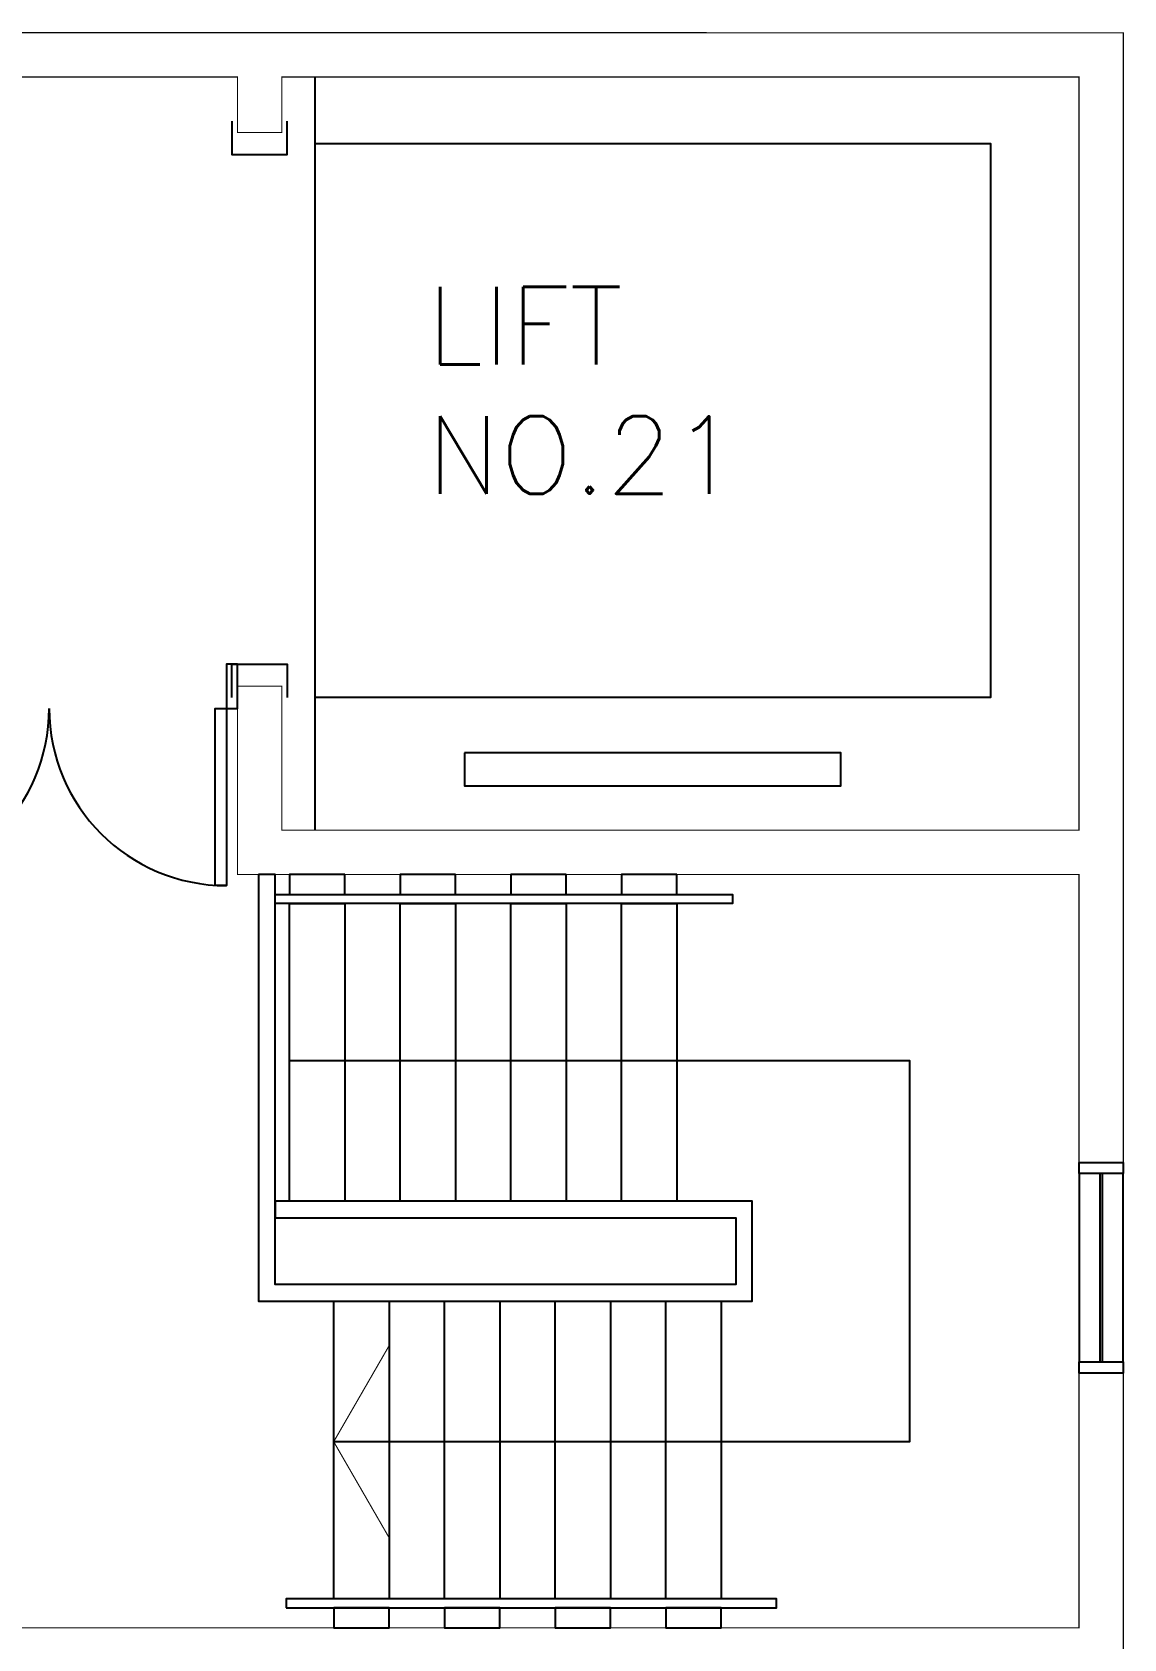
# Model space of a CAD drawing. Header units: millimetres. Extents: x -68474 to 336725, y -113450 to 40976.
# Drawn here: x 131623 to 136553, y -80000 to -72747 of the extents above; entities that cross this region are included whole.
import ezdxf

# ---------------------------------------------------------------- set-up
doc = ezdxf.new("R2010")
doc.units = ezdxf.units.MM
doc.header["$LTSCALE"] = 900
for name, color, linetype in [('s5152a$0$11', 7, 'Continuous'), ('s5152a$0$23', 7, 'Continuous'), ('s5152a$0$25', 7, 'Continuous'), ('s5152a$0$30', 7, 'Continuous'), ('s5152a$0$42', 7, 'Continuous'), ('s5152a$0$ROOM-NO', 4, 'Continuous')]:
    doc.layers.add(name, color=color, linetype=linetype)
doc.styles.add('s5152a$0$STANDARD', font='SIMPLEX')

# ---------------------------------------------------------------- blocks, each defined once
blk = doc.blocks.new('s5152a$0$D1700A')
at = {"layer": 's5152a$0$30', "color": 14, "linetype": 'Continuous'}
for points in [[(0, 0), (0.05, 0), (0.05, 1), (0.1, 1), (0.1, 0.2), (0, 0.2), (0, 0)], [(1.7, 0), (1.65, 0), (1.65, 1), (1.6, 1), (1.6, 0.2), (1.7, 0.2), (1.7, 0)]]:
    blk.add_lwpolyline(points, dxfattribs=at)
for centre, start, end in [((0.05, 0.2), 0, 90), ((1.650003, 0.2), 90, 180)]:
    blk.add_arc(centre, 0.800001, start, end, dxfattribs=at)

msp = doc.modelspace()

# ---------------------------------------------------------------- linework, layer by layer
at = {"layer": 's5152a$0$11', "color": 14, "linetype": 'Continuous', "const_width": 5}
msp.add_lwpolyline([(129750, -72749.8), (136550.2, -72750), (136550.2, -77850), (136350.2, -77850), (136350.2, -76550), (132550.2, -76550), (132550.2, -75699.8), (132750.2, -75699.8), (132750.2, -76350), (136350.2, -76350), (136350.2, -72950), (132750.2, -72950), (132750.2, -73200), (132550.2, -73200), (132550.2, -72950), (129750.2, -72949.8), (129750, -72749.8)], dxfattribs=at)
at = {"layer": 's5152a$0$11', "color": 3, "linetype": 'Continuous', "const_width": 5}
msp.add_lwpolyline([(129750.2, -75749.8), (129750.2, -75550), (130850.2, -75549.8), (130850.2, -79950), (136350, -79950), (136350, -78799.9), (136550.2, -78799.9), (136550.2, -82949.9), (136350, -82949.9), (136350, -80150), (130850.2, -80150), (130850.2, -80475), (130650.2, -80475), (130650.2, -80150), (129750, -80150), (129750, -79950), (130650.2, -79950), (130650.2, -75749.8)], close=True, dxfattribs=at)
at = {"layer": 's5152a$0$23', "color": 10, "linetype": 'Continuous'}
for points in [[(136550.2, -77899.9), (136350.2, -77899.9), (136350.2, -77850), (136550.2, -77850)], [(136445.2, -77899.9), (136350.2, -77899.9), (136350.2, -78750), (136445.2, -78750)], [(136550.2, -77899.9), (136455.2, -77899.9), (136455.2, -78750), (136550.2, -78750)], [(136550.2, -78799.9), (136350.2, -78799.9), (136350.2, -78750), (136550.2, -78750)]]:
    msp.add_lwpolyline(points, close=True, dxfattribs=at)
at = {"layer": 's5152a$0$25', "color": 10, "linetype": 'Continuous'}
for points in [[(132644.8, -76550), (132644.8, -78475), (134874.8, -78475), (134874.8, -78025), (132719.8, -78025), (132719.8, -78100), (134799.8, -78100), (134799.8, -78400), (132719.8, -78400), (132719.8, -76550)], [(133034.8, -76550), (132784.8, -76550), (132784.8, -76640), (133034.8, -76640)], [(133534.8, -76550), (133284.8, -76550), (133284.8, -76640), (133534.8, -76640)], [(134034.8, -76550), (133784.8, -76550), (133784.8, -76640), (134034.8, -76640)], [(134534.8, -76550), (134284.8, -76550), (134284.8, -76640), (134534.8, -76640)], [(133034.8, -78025), (132784.8, -78025), (132784.8, -76680), (133034.8, -76680)], [(133534.8, -78025), (133284.8, -78025), (133284.8, -76680), (133534.8, -76680)], [(134034.8, -78025), (133784.8, -78025), (133784.8, -76680), (134034.8, -76680)], [(134534.8, -78025), (134284.8, -78025), (134284.8, -76680), (134534.8, -76680)], [(133234.8, -79820), (132984.8, -79820), (132984.8, -78475), (133234.8, -78475)], [(133734.8, -79820), (133484.8, -79820), (133484.8, -78475), (133734.8, -78475)], [(134234.8, -79820), (133984.8, -79820), (133984.8, -78475), (134234.8, -78475)], [(134734.8, -79820), (134484.8, -79820), (134484.8, -78475), (134734.8, -78475)], [(132769.8, -79860), (134984.8, -79860), (134984.8, -79820), (132769.8, -79820)], [(133234.8, -79860), (132984.8, -79860), (132984.8, -79950), (133234.8, -79950)], [(133734.8, -79860), (133484.8, -79860), (133484.8, -79950), (133734.8, -79950)], [(134234.8, -79860), (133984.8, -79860), (133984.8, -79950), (134234.8, -79950)], [(134734.8, -79860), (134484.8, -79860), (134484.8, -79950), (134734.8, -79950)]]:
    msp.add_lwpolyline(points, close=True, dxfattribs=at)
for points in [[(132719.8, -76680), (132719.8, -76640), (134784.8, -76640), (134784.8, -76680), (132719.8, -76680)], [(132784.8, -77389.9), (135584.8, -77389.9), (135584.8, -79110), (132984.8, -79110)]]:
    msp.add_lwpolyline(points, dxfattribs=at)
at = {"layer": 's5152a$0$25', "color": 10, "linetype": 'Continuous', "const_width": 5}
msp.add_lwpolyline([(133234.8, -79543), (132984.8, -79110), (133234.8, -78677)], dxfattribs=at)
at = {"layer": 's5152a$0$30', "color": 4, "linetype": 'Continuous'}
for points in [[(132525.2, -73149.8), (132525.2, -73299.8), (132775.2, -73299.8), (132775.2, -73149.8)], [(132525.2, -75750.2), (132525.2, -75600.2), (132775.2, -75600.2), (132775.2, -75750.2)]]:
    msp.add_lwpolyline(points, dxfattribs=at)
at = {"layer": 's5152a$0$42', "color": 14, "linetype": 'Continuous'}
msp.add_line((132900.2, -72950), (132900.2, -76350), dxfattribs=at)
msp.add_lwpolyline([(132900.2, -73250), (135950.2, -73250), (135950.2, -75750), (132900.2, -75750)], dxfattribs=at)
msp.add_lwpolyline([(133575.2, -76000), (133575.2, -76150), (135275.2, -76150), (135275.2, -76000)], close=True, dxfattribs=at)

# ---------------------------------------------------------------- block references
at = {"xscale": 999.9979999999999, "yscale": 999.9979999999999, "zscale": 1000, "rotation": 180}
msp.add_blockref('s5152a$0$D1700A', (132550, -75599.8), dxfattribs=at)

# ---------------------------------------------------------------- texts
at = {"layer": 's5152a$0$ROOM-NO', "color": 11, "style": 's5152a$0$STANDARD'}
for s, p in [('LIFT', (133404.91523, -74247.73698)), ('NO.21', (133404.91523, -74831.07031))]:
    msp.add_text(s, height=350, dxfattribs=at).set_placement(p)

doc.saveas('drawing.dxf')
